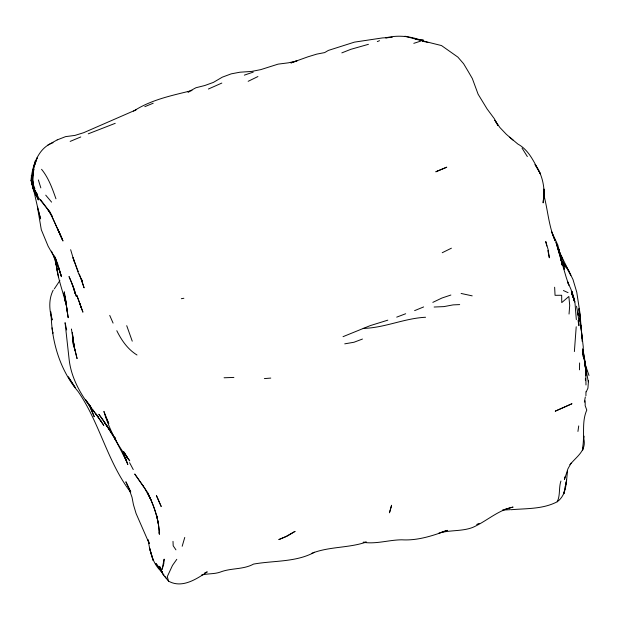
<?xml version="1.0" encoding="UTF-8"?>
<svg xmlns="http://www.w3.org/2000/svg" width="620" height="620" viewBox="0 0 620 620"><rect width="100%" height="100%" fill="white"/><g stroke="black" fill="none" stroke-linecap="round" stroke-linejoin="round"><path stroke-width="0.93" d="M585.187 400.822L585.179 405.682L586.791 410.076C581.335 422.321 585.079 435.62 582.459 448.438M585.931 395.754L585.947 391.701M544.058 198.687C544.709 186.728 542.353 174.274 535.021 164.533L540.47 173.91C534.3 162.928 529.519 150.397 517.808 144.018L509.64 137.152M543.802 194.541L543.725 199.136L543.895 189.023L543.849 191.782M579.475 369.846L579.615 362.948M584.079 439.983C586.001 451.236 575.933 457.072 570.013 464.706L571.082 463.132L567.904 468.898L564.44 479.601L564.967 476.757M576.212 326.756L574.376 351.571M163.773 564.084L164.137 559.139L162.053 569.447L163.486 564.975M588.489 380.455L587.923 388.19L586.257 391.809M59.094 269.173L58.327 266.716L61.45 276.644L54.986 257.726L56.529 261.09L48.112 246.179L41.307 229.756L37.378 206.6L40.618 218.938C36.89 206.197 34.852 193.053 31 180.343C32.294 166.067 38.037 147.893 53.064 142.685M567.571 471.091C566.014 481.771 567.044 494.651 557.202 501.774C542.826 509.291 526.651 508.361 510.996 509.733M585.985 384.981C585.745 372.984 585.939 360.832 582.529 349.083M569.036 314.053L569.71 305.466L568.865 296.461L561.743 302.614L561.666 295.26L555.055 295.314L554.636 287.231M582.854 448.245L582.661 450.104L582.893 448.307M583.745 439.882L584.149 436.162M577.941 431.443L578.724 425.925M584.373 402.132L585.319 396.978M564.781 489.164L563.859 493.729L566.626 480.027L565.153 487.336M560.929 481.035C558.612 487.777 560.464 495.364 557.202 501.774M390.972 507.679L391.577 505.246L389.445 512.825L390.771 508.485M184.76 537.439L182.179 546.267M33.906 165.997L35.325 160.735M53.243 290.075C48.422 299.421 49.243 310.171 52.134 319.966L51.29 315.231M59.869 280.565L54.328 288.874M176.793 559.317L172.492 565.409L167.292 576.608L168.516 581.111C181.854 588.69 196.153 579.32 207.266 571.865L204.685 572.927M133.579 111.135C151.117 99.665 172.073 95.488 192.006 90.528M47.818 145.088L57.118 139.942M442.231 252.728L451.414 248.194M248.155 81.321L257.92 76.547M432.822 302.374L441.975 298.011L450.872 295.035M221.821 83.072L208.382 89.032M314.542 552.234C295.849 562.41 273.893 560.433 253.526 564.099C243.218 569.749 231.26 567.858 220.604 571.973C214.388 574.283 207.715 573.368 201.438 575.096M343.031 336.675L370.101 325.671L387.802 320.16M80.778 136.958L70.161 141.407M476.679 524.458L479.144 523.419M144.824 106.663L153.202 103.215M414.602 310.643L423.631 306.939M88.257 133.819L115.227 123.333M377.293 41.594L379.525 40.688M341.829 52.886L350.835 49.321L368.443 44.315M57.226 139.895L65.573 136.633L74.981 135.4L83.7 132.688L136.276 109.748M396.707 317.138L405.682 313.743M362.468 339.039L353.981 342.256L344.736 343.844M244.334 75.144L253.239 72.106M413.804 43.338L420.686 41.114M311.713 553.342C329.259 546.375 348.541 548.196 366.358 542.058L363.126 542.298C376.201 544.352 388.895 539.865 401.892 539.811C417.686 540.772 432.807 535.742 447.407 530.356L441.858 531.983M189.681 91.582L187.945 92.07L195.928 87.753L204.856 85.498L213.396 82.398L222.301 77.167L231.26 73.842L239.901 72.215L251.565 71.432L260.718 69.642L278.117 64.131L288.323 62.837L297.026 60.892L290.881 62.93L307.993 56.8L316.735 54.126L324.655 52.592L328.337 50.429L354.431 42.137L382.416 37.928L392.119 37.332L390.282 37.479M504.215 509.555L513.096 507.075C497.837 510.206 486.591 521.335 472.657 527.45C461.838 531.572 449.996 529.844 438.906 533.107M181.327 298.708L183.861 298.274M425.56 317.262C404.31 318.293 384.423 327.964 363.212 328.399M388.453 37.618L385.71 37.836C398.908 34.619 412.447 36.363 424.816 41.757M264.368 378.595L270.769 378.084M502.44 510.043L510.221 509.686M459.683 304.591L453.096 304.885L443.912 306.606L434.124 307.024M224.068 377.774L233.887 377.425M415.416 39.246L423.15 39.765M461.102 293.454L472.2 295.864M404.907 36.2L427.831 42.431M422.538 40.843L441.51 45.57L457.87 57.11L463.597 63.728L468.03 71.122L472.339 78.546L478.113 94.217L487.103 108.965L494.295 118.653L497.992 125.511L494.853 120.265L499.86 127.487L506.331 134.3L513.492 140.484M563.402 290.524L568.052 292.663M136.997 354.997C127.728 349.316 121.52 340.279 116.8 330.7M162.177 572.066L155.992 563.572L162.169 571.71M161.82 571.95C152.605 563.882 149.846 551.436 148.165 539.826L149.242 543.407M162.107 572.097L160.952 570.811L164.052 575.12M45.725 195.153L51.599 202.128M168.516 581.111L162.665 574.128L159.565 566.355L160.968 568.85M41.556 169.291C48.561 177.863 52.328 188.472 55.947 198.795M92.372 409.068L103.803 425.374L96.053 414.075L98.487 417.183C84.584 400.667 71.788 381.858 69.177 359.871L65.069 322.671L66.681 329.964M90.791 406.921L85.576 399.753L91.411 408.185L88.544 403.76L94.225 416.702L89.327 404.589M165.083 576.554L166.114 577.995M108.043 427.467L104.904 422.956L109.345 429.482M109.089 428.963L110.662 431.218M143.22 485.956L147.095 491.784M143.468 486.32L134.718 473.99L144.755 488.444L150.908 499.774L147.343 492.21M175.941 549.847L173.189 545.786L173.003 541.361M109.306 429.42L98.828 414.253L102.819 419.523L116.149 440.867L114.343 437.774L126.085 460.195L122.659 452.515L127.829 464.55L125.395 457.552M110.321 430.931L113.731 436.015M522.025 148.087L527.341 156.566M109.833 430.203L112.46 434.24M114.041 436.658L115.622 439.084M37.006 193.897C31.915 186.643 31.55 177.103 33.899 168.78L31.938 183.876L32.984 188.519L32.286 183.481M40.564 199.64L50.05 212.288L62.992 240.994L57.49 228.524L60.806 236.236M130.518 492.048C107.268 461.675 99.774 422.825 78.112 391.53C60.024 370.148 51.755 342 51.127 314.286M562.464 262.167L565.456 267.104L562.859 262.113L564.223 269.227L562.402 258.269L559.449 252.464M115.661 439.084L114.692 437.464L115.669 439.123M130.719 491.954L125.875 481.779L130.704 491.986M124.039 451.98L127.433 457.707L123.326 451.593L129.735 460.854C117.684 446.307 109.345 429.466 103.904 411.424L108.686 423.39M130.611 492.001L129.262 489.475L132.029 497.341L133.447 504.696L136.082 513.5L149.164 543.438M129.596 462.675L133.246 469.557M551.498 231.423L557.814 245.016L560.116 254.068L558.899 251.526M147.715 492.939C154.07 505.874 158.96 519.8 159.387 534.332L159.162 532.564M559.628 252.503L572.989 279.512L576.755 292.198L580.049 313.681L582.18 341.395M59.45 233.337L62.434 239.576L50.05 212.288L38.804 198.183L34.976 190.619L37.184 194.843L36.518 193.099M51.476 251.123L55.048 258.757L53.522 255.394L56.815 266.181L55.304 259.741L57.668 272.575M147.529 492.505C153.768 505.339 158.875 519.087 159.247 533.502M105.276 415.888L108.764 423.553M54.49 255.99L56.002 259.408M109.732 315.394L113.08 323.097M574.957 301.777L571.392 292.787L574.763 301.367M77.516 269.808L78.298 271.622M81.174 278.465L82.258 281.007L78.507 273.428L73.02 257.672L77.198 268.948M558.171 249.07L559.263 251.643M79.306 273.986L84.103 287.866L81.081 278.473M74.005 288.626L69.006 276.543C76.283 292.097 75.191 298.166 74.183 289.548M31 180.343L32.054 182.954M552.087 233.136L555.179 240.909C548.808 226.563 547.956 210.885 544.058 195.85M589 375.457L585.048 364.041L588.287 381.788M34.867 188.744L32.558 182.652L33.279 187.302L38.347 199.942L32.953 188.441L36.441 196.106L31.938 183.876L31.372 175.383L31.884 179.877M79.74 303.257L76.849 295.422L82.925 312.178L79.74 303.257L81.104 307.721M132.246 341.171L126.72 325.671M72.199 284.286L76.438 296.592L74.276 289.517M61.45 276.644L57.133 261.966M38.363 179.94L40.827 187.891M55.947 263.361L56.815 266.181M70.649 249.69L74.121 261.361M577.507 312.72C578.39 313.178 580.057 335.924 578.088 320.354M63.403 293.245L64.154 295.918M58.536 277.187L56.141 264.353C57.675 277.279 62.132 289.687 65.604 302.196L64.403 296.856L65.309 301.591L65.007 299.344M574.089 299.274L571.911 291.237L574.283 301.18M560.154 256.548L562.309 265.004M582.575 351.114L584.993 362.537L582.405 350.222M573.089 297.461L571.012 289.393L567.602 281.713L568.827 285.161L566.184 277.256L555.962 242.156L559.93 255.704L559.511 254.068M577.592 312.705L578.282 315.394L576.499 306.195M546.801 246.031L545.747 241.506L548.111 249.496L549.351 257.796L547.863 250.558M157.395 518.366L156.814 515.825L158.41 524.032M562.301 264.942L559.031 249.519L562.123 265.019M50.77 311.697L51.158 313.526M583.125 353.881L584.823 362.08L584.443 360.259M33.147 183.505L32.217 178.948L32.721 173.43L31.938 183.876L34.836 191.712L34.084 188.061M584.373 359.484L586.737 371.225M574.577 302.064L573.329 295.686L574.019 300.344M560.868 257.656L562.317 265.19M66.022 304.831L64.271 291.819L68.192 317.727L66.263 304.839M52.685 332.041L52.902 333.265L52.018 327.856M72.726 337.551L74.795 350.478L71.432 329.011L71.494 329.445M66.061 302.955L65.557 299.305L66.03 302.994M584.342 360.313L584.621 362.165M584.908 364.017L585.327 366.792L584.923 363.026M584.164 358.368L583.071 349.61M65.456 298.584L65.147 296.422L65.549 300.111M66.495 305.745L67.588 314.092M33.279 187.302L32.217 178.948L32.744 173.933L33.17 184.434M579.723 316.146L578.855 308.675L583.265 346.906L583.234 356.632L582.467 349.13M580.057 318.951L580.382 321.749L580.033 318.006M574.957 302.467L576.329 319.633M580.87 325.415L582.203 338.551M579.855 316.13L579.591 313.317L579.808 316.154M584.97 363.971L585.264 367.745M585.567 371.519L585.861 375.301L585.567 370.574M580.025 318.99L580.235 321.827M585.396 378.363L585.404 380.285M544.104 192.758L543.128 202.763L544.104 192.758M34.774 164.695L32.961 170.066L37.084 157.937L34.774 164.695M294.973 531.425L287.184 536.137L278.806 539.586L285.642 536.672L294.973 531.425M571.857 403.783L555.311 411.137L571.857 403.783M437.55 171.019L435.798 171.81L446.772 167.183L437.55 171.019M101.06 421.298L100.409 420.375L101.06 421.298M74.997 387.298L68.347 376.999L74.997 387.298M52.235 216.512L47.647 209.165L52.235 216.512M568.819 270.994L564.332 263.624L570.834 275.28L568.819 270.994M157.728 498.55L156.387 495.473L161.216 506.54L157.728 498.55M153.256 560.55L149.567 548.088L153.256 560.55M77.043 358.492L73.989 345.851L72.339 332.808L73.989 345.851L77.043 358.492M73.493 345.394L72.525 338.559L73.493 345.394"/></g></svg>
